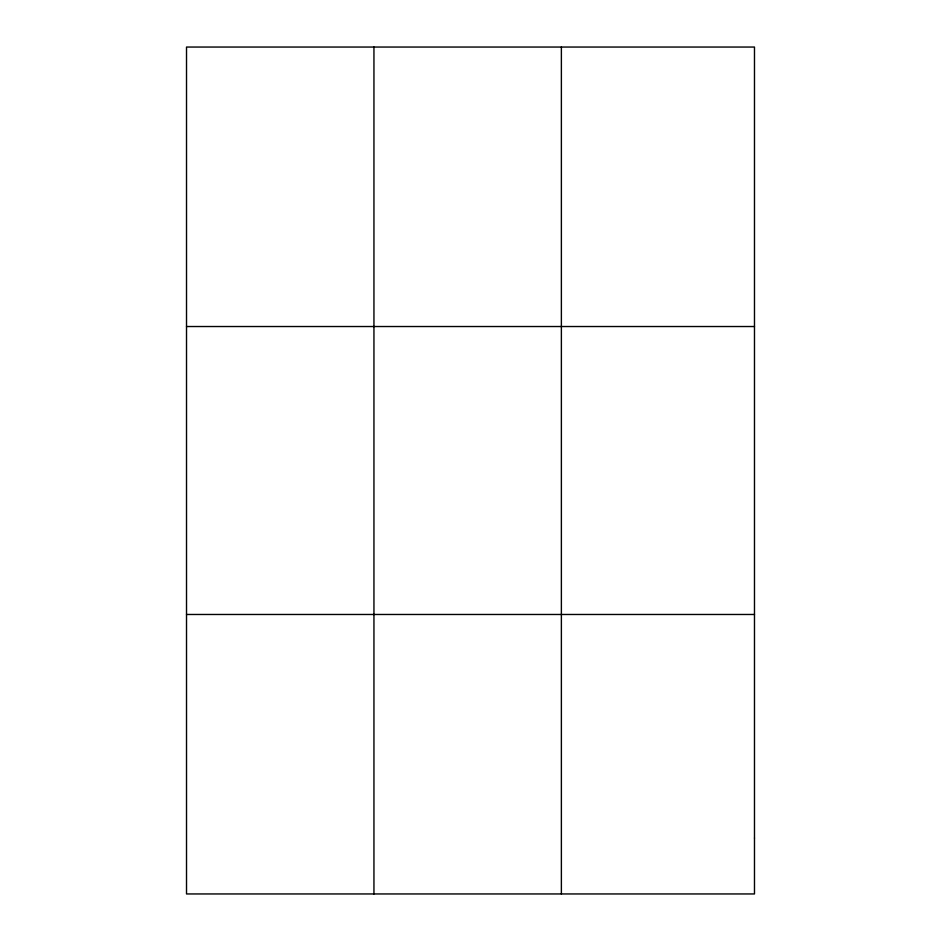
<?xml version="1.0" encoding="UTF-8"?>
<svg xmlns="http://www.w3.org/2000/svg" width="941" height="941" viewBox="0 0 941 941"><rect width="100%" height="100%" fill="white"/><g stroke="black" fill="none" stroke-linecap="round" stroke-linejoin="round"><path stroke-width="1.41" d="M373.942 47.05L373.942 893.95M561.377 47.05L561.377 893.95M186.518 326.527L754.482 326.527M186.518 614.473L754.482 614.473M754.482 838.055L754.482 893.95L186.518 893.95L186.518 47.05L754.482 47.05L754.482 838.055"/></g></svg>
